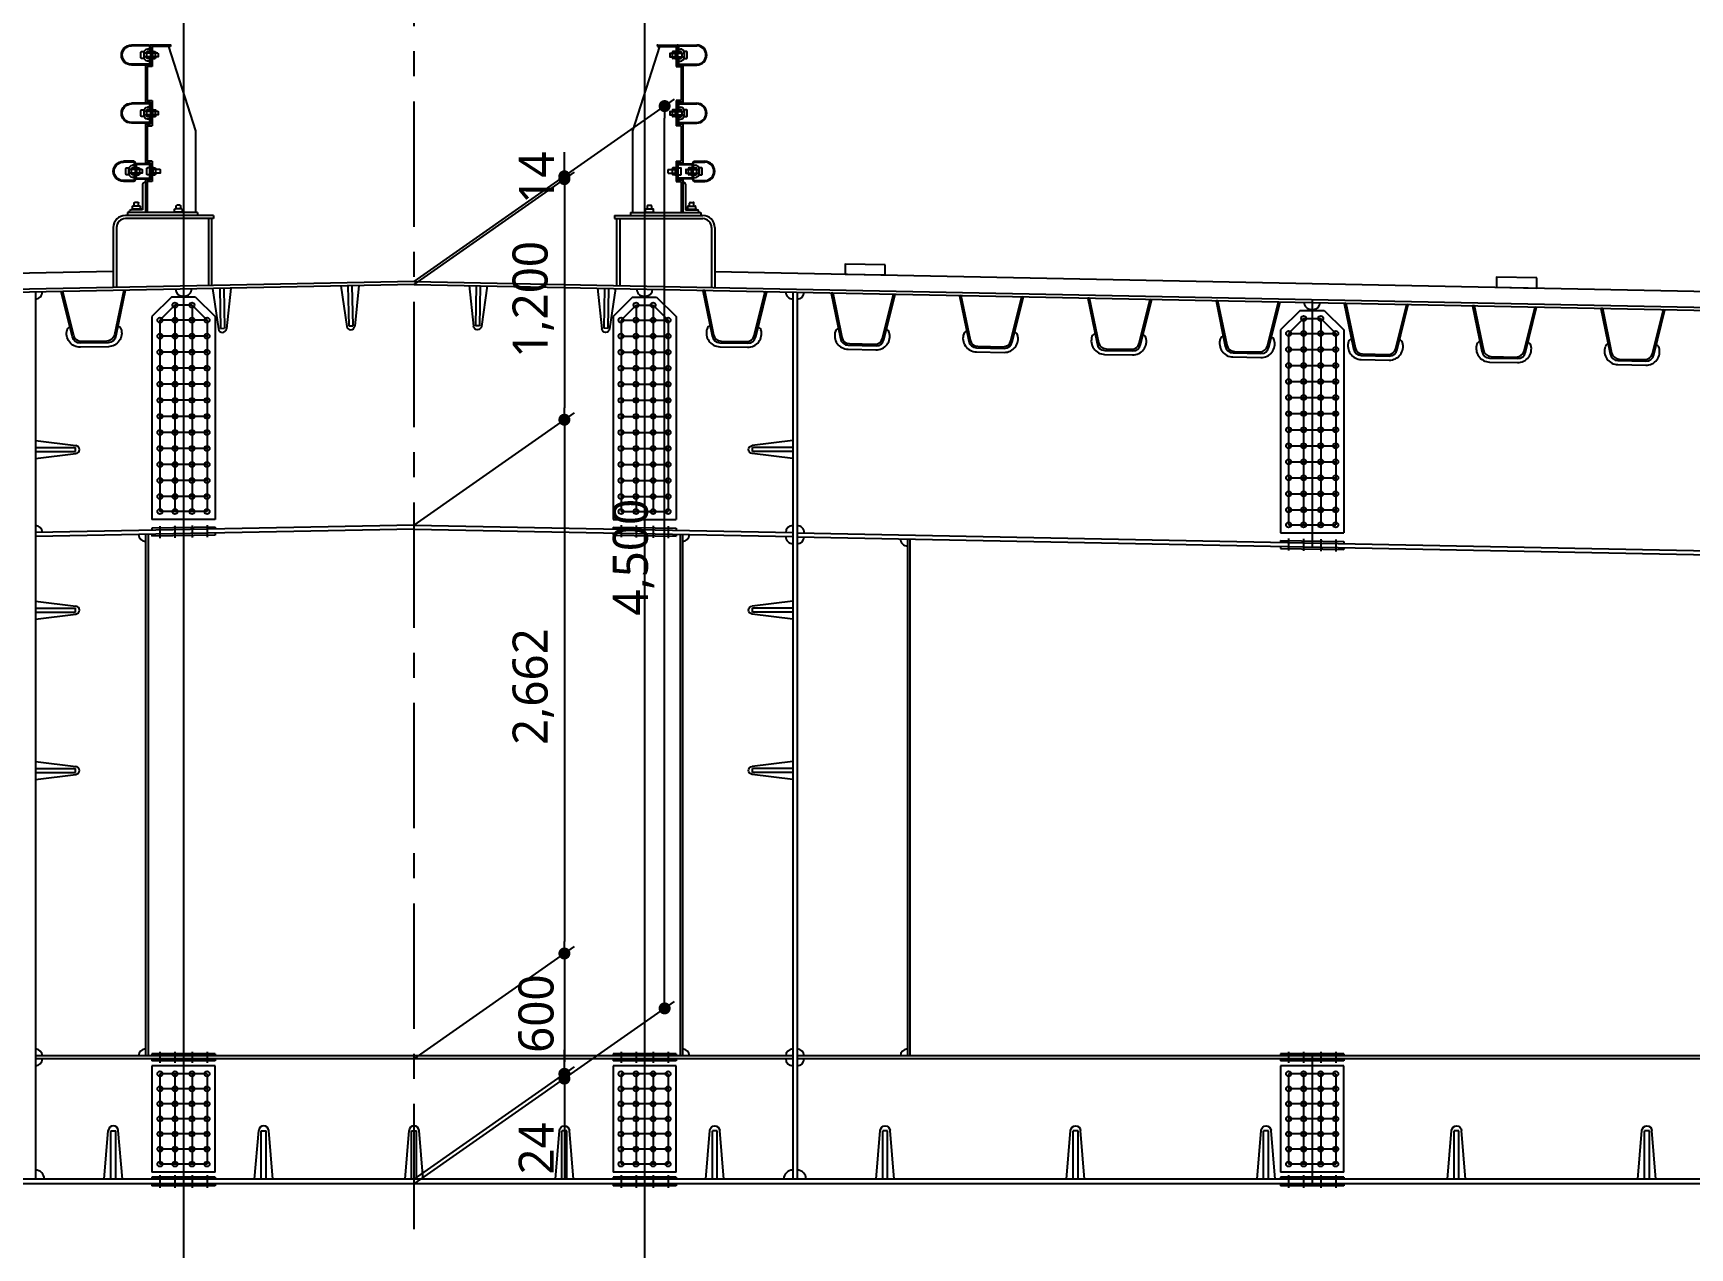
# Model space of a CAD drawing. Header units: metres. Extents: x 185094 to 267743, y 19941 to 53123.
# Drawn here: x 199271 to 207535, y 35674 to 41732 of the extents above; entities that cross this region are included whole.
import ezdxf

# ---------------------------------------------------------------- set-up
doc = ezdxf.new("R2010")
doc.units = ezdxf.units.M
doc.header["$LTSCALE"] = 500
doc.linetypes.add('CENTER', pattern=[2, 1.25, -0.25, 0.25, -0.25])
doc.layers.get('Defpoints').update_dxf_attribs({"color": 150})
for name, color, linetype in [('CS-CENT', 1, 'CENTER'), ('CS-DIML', 1, 'Continuous'), ('CS-LIN3', 2, 'Continuous'), ('CS-STEL-MAJR', 3, 'Continuous'), ('DRAW', 2, 'Continuous'), ('PATT11', 1, 'Continuous'), ('STEEL', 4, 'Continuous')]:
    doc.layers.add(name, color=color, linetype=linetype)
doc.styles.add('CZ-TEXT2', font='malgun_0.ttf')
doc.dimstyles.new('일반도면_100', dxfattribs={"dimscale": 120, "dimtxt": 3.5, "dimasz": 1.2, "dimexe": 1, "dimexo": 0, "dimgap": 1, "dimtad": 1, "dimdec": 0, "dimzin": 0, "dimlunit": 6, "dimtxsty": 'CZ-TEXT2', "dimblk1": 'DOT', "dimblk2": 'DOT', "dimsah": 1, "dimcen": 0.09, "dimclrd": 1, "dimclre": 1, "dimclrt": 7, "dimadec": 0, "dimazin": 0, "dimtfac": 0.072, "dimtdec": 0, "dimtix": 1, "dimtmove": 2, "dimatfit": 2, "dimldrblk": 'DOT', "dimfxl": 0, "dimtolj": 1, "dimtzin": 0, "dimarcsym": 0})

# ---------------------------------------------------------------- blocks, each defined once
blk = doc.blocks.new('U-RIB')
at = {"layer": 'DRAW', "color": 3}
for p, q in [((-151.8, 0), (-159.6, -1.8)), ((-151.8, 0), (-101.8, -220.9)), ((101.8, -220.9), (151.8, 0)), ((151.8, 0), (159.6, -1.8)), ((-159.6, -1.8), (-108.7, -227)), ((108.7, -227), (159.6, -1.8)), ((-69.6, -260), (69.6, -260)), ((-69.6, -280), (69.6, -280)), ((-63.2, -252), (63.2, -252))]:
    blk.add_line(p, q, dxfattribs=at)
for centre, radius, start, end in [((-69.6, -212), 68, 162.53679, 270), ((-115.6, -198), 20, 100.4697, 161.23173), ((-69.3, -220), 40, 190.07392, 269.55462), ((-62.8, -212), 40, 192.8619, 269.52549), ((62.8, -212), 40, 270.47451, 347.1381), ((69.6, -212), 68, 270, 17.46321), ((69.3, -220), 40, 270.44538, 349.92608), ((115.6, -198), 20, 18.76827, 79.5303)]:
    blk.add_arc(centre, radius, start, end, dxfattribs=at)
blk = doc.blocks.new('RIB-240X24P')
at = {"layer": 'CS-STEL-MAJR'}
for p, q in [((-45, 0), (-24.9, 242.1)), ((-12, 0), (-12, 240)), ((-12, 240), (12, 240)), ((12, 0), (12, 240)), ((45, 0), (24.9, 242.1))]:
    blk.add_line(p, q, dxfattribs=at)
blk.add_arc((0, 240), 25, 4.74327, 175.25673, dxfattribs=at)
blk = doc.blocks.new('부_방호울타리0.85')
at = {"layer": 'CS-LIN3'}
for p, q in [((145, 842), (10, 421.5)), ((135, 850), (135, 842)), ((135, 850), (235, 850)), ((135, 842), (227, 842)), ((227, 842), (227, 742)), ((235, 850), (235, 750)), ((235, 843), (235, 818)), ((239, 843), (239, 818)), ((239, 830), (249, 830)), ((242, 850), (330, 850)), ((242, 846), (330, 846)), ((195.7, 807), (195.7, 793)), ((197.7, 809), (267, 809)), ((197.7, 791), (267, 791)), ((208.8, 786), (208.8, 814)), ((223.8, 817), (211.8, 817)), ((223.8, 783), (211.8, 783)), ((223.8, 822), (227, 822)), ((223.8, 783), (223.8, 817)), ((223.8, 778), (227, 778)), ((235, 782), (235, 757)), ((235, 750), (260, 750)), ((239, 818), (249, 818)), ((239, 782), (249, 782)), ((239, 782), (239, 757)), ((239, 770), (249, 770)), ((242, 815), (250, 815)), ((242, 811), (250, 811)), ((242, 789), (250, 789)), ((242, 785), (250, 785)), ((242, 754), (330, 754)), ((242, 750), (330, 750)), ((250, 815), (250, 811)), ((250, 789), (250, 785)), ((255, 812), (255, 788)), ((260, 750), (260, 565)), ((267, 812), (267, 788)), ((227, 742), (252, 742)), ((252, 742), (252, 573)), ((195.7, 517), (195.7, 503)), ((197.7, 519), (267, 519)), ((197.7, 501), (267, 501)), ((208.8, 496), (208.8, 524)), ((223.8, 527), (211.8, 527)), ((223.8, 532), (227, 532)), ((223.8, 493), (223.8, 527)), ((227, 573), (227, 447)), ((252, 573), (227, 573)), ((235, 565), (235, 455)), ((260, 565), (235, 565)), ((235, 553), (235, 528)), ((239, 553), (239, 528)), ((239, 540), (249, 540)), ((239, 528), (249, 528)), ((242, 560), (330, 560)), ((242, 556), (330, 556)), ((242, 525), (250, 525)), ((242, 521), (250, 521)), ((242, 499), (250, 499)), ((250, 525), (250, 521)), ((250, 499), (250, 495)), ((255, 522), (255, 498)), ((267, 522), (267, 498)), ((10, 421.5), (10, 14)), ((223.8, 493), (211.8, 493)), ((223.8, 488), (227, 488)), ((252, 447), (227, 447)), ((235, 492), (235, 467)), ((260, 455), (235, 455)), ((239, 492), (249, 492)), ((239, 492), (239, 467)), ((239, 480), (249, 480)), ((242, 495), (250, 495)), ((242, 464), (330, 464)), ((242, 460), (330, 460)), ((252, 447), (252, 270.5)), ((260, 455), (260, 262.5)), ((227, 270.5), (227, 169.5)), ((227, 270.5), (252, 270.5)), ((235, 262.5), (235, 177.5)), ((235, 262.5), (260, 262.5)), ((310, 177), (310, 263)), ((314, 238), (314, 263)), ((314, 250), (324, 250)), ((317, 270), (370, 270)), ((317, 266), (370, 266)), ((186.2, 227), (186.2, 213)), ((188.2, 229), (238.2, 229)), ((188.2, 211), (238.2, 211)), ((208.5, 206), (208.5, 234)), ((223.5, 237), (211.5, 237)), ((223.5, 203), (211.5, 203)), ((223.5, 242), (226.7, 242)), ((223.5, 203), (223.5, 237)), ((223.5, 198), (226.7, 198)), ((227, 169.5), (252, 169.5)), ((235, 177.5), (260, 177.5)), ((238.2, 237), (250.2, 237)), ((238.2, 203), (238.2, 237)), ((238.2, 208), (238.2, 232)), ((238.2, 203), (250.2, 203)), ((252, 169.5), (252, 14)), ((253.2, 206), (253.2, 234)), ((260, 177.5), (260, 14)), ((275.5, 227), (275.5, 213)), ((277.5, 229), (342, 229)), ((277.5, 211), (342, 211)), ((288.6, 206), (288.6, 234)), ((303.6, 237), (291.6, 237)), ((303.6, 203), (291.6, 203)), ((303.6, 242), (306.8, 242)), ((303.6, 203), (303.6, 237)), ((303.6, 198), (306.8, 198)), ((314, 238), (324, 238)), ((314, 177), (314, 202)), ((314, 202), (324, 202)), ((314, 190), (324, 190)), ((317, 235), (327, 235)), ((317, 231), (327, 231)), ((317, 209), (327, 209)), ((317, 205), (327, 205)), ((317, 174), (370, 174)), ((317, 170), (370, 170)), ((327, 231), (327, 235)), ((327, 205), (327, 209)), ((330, 208), (330, 232)), ((342, 208), (342, 232)), ((260, 164), (266, 164)), ((274, 156), (274, 28)), ((0, 14), (350, 14)), ((0, 14), (0, 0)), ((0, 0), (350, 0)), ((64, 14), (122, 14)), ((70, 16.7), (120, 16.7)), ((70, 14), (70, 16.7)), ((75, 16.7), (75, 29.8)), ((78, 32.8), (112, 32.8)), ((84, 32.8), (84, 48)), ((87, 51), (103, 51)), ((106, 32.8), (106, 48)), ((115, 16.7), (115, 29.8)), ((120, 14), (120, 16.7)), ((274, 28), (332, 28)), ((280, 30.7), (330, 30.7)), ((280, 28), (280, 30.7)), ((285, 30.7), (285, 43.8)), ((288, 46.8), (322, 46.8)), ((294, 46.8), (294, 62)), ((297, 65), (313, 65)), ((316, 46.8), (316, 62)), ((325, 30.7), (325, 43.8)), ((330, 28), (330, 30.7)), ((340, 14), (340, 20)), ((350, 14), (350, 0))]:
    blk.add_line(p, q, dxfattribs=at)
for points in [[(223.8, 822), (223.8, 778)], [(223.8, 532), (223.8, 488)], [(223.5, 242), (223.5, 198)], [(303.6, 242), (303.6, 198)]]:
    blk.add_lwpolyline(points, dxfattribs=at)
for points in [[(267, 783), (279, 783, 0.414214), (282, 786), (282, 814, 0.414214), (279, 817), (267, 817)], [(267, 493), (279, 493, 0.414214), (282, 496), (282, 524, 0.414214), (279, 527), (267, 527)], [(235, 188.7), (235, 251.3, -0.414214), (241.2, 257.5), (303.8, 257.5, -0.414214), (310, 251.3), (310, 188.7, -0.414214), (303.8, 182.5), (241.2, 182.5, -0.414214)], [(238.2, 188.7), (238.2, 251.3, -0.414214), (241.2, 254.3), (303.8, 254.3, -0.414214), (306.8, 251.3), (306.8, 188.7, -0.414214), (303.8, 185.7), (241.2, 185.7, -0.414214)], [(342, 203), (354, 203, 0.414214), (357, 206), (357, 234, 0.414214), (354, 237), (342, 237)]]:
    blk.add_lwpolyline(points, format="xyb", close=True, dxfattribs=at)
for centre, radius, start, end in [((242, 843), 7, 90, 180), ((242, 843), 3, 90, 180), ((249, 812), 18, 0, 90), ((330, 800), 50, 270, 90), ((330, 800), 46, 270, 90), ((197.7, 807), 2, 90, 180), ((197.7, 793), 2, 180, 270), ((211.8, 814), 3, 90, 180), ((211.8, 786), 3, 180, 270), ((242, 818), 7, 180, 270), ((242, 782), 7, 90, 180), ((242, 757), 7, 180, 270), ((242, 818), 3, 180, 270), ((242, 782), 3, 90, 180), ((242, 757), 3, 180, 270), ((249, 812), 6, 0, 90), ((249, 788), 6, 270, 0), ((249, 788), 18, 270, 0), ((197.7, 517), 2, 90, 180), ((197.7, 503), 2, 180, 270), ((211.8, 524), 3, 90, 180), ((211.8, 496), 3, 180, 270), ((242, 553), 7, 90, 180), ((242, 528), 7, 180, 270), ((242, 492), 7, 90, 180), ((242, 553), 3, 90, 180), ((242, 528), 3, 180, 270), ((249, 522), 18, 0, 90), ((249, 522), 6, 0, 90), ((249, 498), 6, 270, 0), ((249, 498), 18, 270, 0), ((330, 510), 50, 270, 90), ((330, 510), 46, 270, 90), ((242, 467), 7, 180, 270), ((242, 492), 3, 90, 180), ((242, 467), 3, 180, 270), ((317, 263), 7, 90, 180), ((317, 263), 3, 90, 180), ((324, 232), 18, 0, 90), ((370, 220), 50, 270, 90), ((370, 220), 46, 270, 90), ((188.2, 227), 2, 90, 180), ((188.2, 213), 2, 180, 270), ((211.5, 234), 3, 90, 180), ((211.5, 206), 3, 180, 270), ((250.2, 234), 3, 0, 90), ((250.2, 206), 3, 270, 0), ((277.5, 227), 2, 90, 180), ((277.5, 213), 2, 180, 270), ((291.6, 234), 3, 90, 180), ((291.6, 206), 3, 180, 270), ((317, 238), 7, 180, 270), ((317, 202), 7, 90, 180), ((317, 177), 7, 180, 270), ((317, 238), 3, 180, 270), ((317, 202), 3, 90, 180), ((317, 177), 3, 180, 270), ((324, 232), 6, 0, 90), ((324, 208), 6, 270, 0), ((324, 208), 18, 270, 0), ((266, 156), 8, 0, 90), ((78, 29.8), 3, 90, 180), ((87, 48), 3, 90, 180), ((103, 48), 3, 0, 90), ((112, 29.8), 3, 0, 90), ((288, 43.8), 3, 90, 180), ((297, 62), 3, 90, 180), ((313, 62), 3, 0, 90), ((322, 43.8), 3, 0, 90), ((332, 20), 8, 0, 90)]:
    blk.add_arc(centre, radius, start, end, dxfattribs=at)
for p in [(135, 850), (235, 850), (235, 850), (235, 560), (235, 560)]:
    blk.add_point(p, dxfattribs=at)
blk = doc.blocks.new('_Dot')
at = {"color": 0, "linetype": 'ByBlock', "lineweight": -2}
blk.add_line((-0.5, 0), (-1, 0), dxfattribs=at)
at = {"color": 0, "linetype": 'ByBlock', "const_width": 0.5}
blk.add_lwpolyline([(-0.25, 0, 1), (0.25, 0, 1)], format="xyb", close=True, dxfattribs=at)
blk = doc.blocks.new('*D268')
at = {"layer": 'CS-DIML', "color": 1, "lineweight": -2, "transparency": 16777216}
for p, q in [((201170.5, 40478.6), (201970.5, 41038.8)), ((201920.5, 40943.8), (201920.5, 39863.8)), ((201170.5, 39278.6), (201970.5, 39838.8))]:
    blk.add_line(p, q, dxfattribs=at)
at = {"layer": 'Defpoints', "color": 0, "transparency": 16777216}
for p in [(201170.5, 40478.6), (201920.5, 39803.8), (201170.5, 39278.6)]:
    blk.add_point(p, dxfattribs=at)
at = {"layer": 'CS-DIML', "color": 1, "lineweight": -2, "transparency": 16777216, "xscale": 59.99999999999995, "yscale": 59.99999999999995, "zscale": 59.99999999999995}
for p, rotation in [((201920.5, 41003.8), 90), ((201920.5, 39803.8), 270)]:
    blk.add_blockref('_Dot', p, dxfattribs=dict(at, rotation=rotation))
at = {"layer": 'CS-DIML', "color": 7, "transparency": 16777216, "insert": (201765, 40403.8), "char_height": 175, "attachment_point": 5, "rotation": 90, "style": 'CZ-TEXT2'}
blk.add_mtext('\\A1;1,200', dxfattribs=at)
blk = doc.blocks.new('*D269')
at = {"layer": 'CS-DIML', "color": 1, "lineweight": -2, "transparency": 16777216}
for p, q in [((201170.5, 39278.6), (201970.5, 39838.8)), ((201920.5, 39743.8), (201920.5, 37201.8)), ((201170.5, 36616.6), (201970.5, 37176.8))]:
    blk.add_line(p, q, dxfattribs=at)
at = {"layer": 'Defpoints', "color": 0, "transparency": 16777216}
for p in [(201170.5, 39278.6), (201920.5, 37141.8), (201170.5, 36616.6)]:
    blk.add_point(p, dxfattribs=at)
at = {"layer": 'CS-DIML', "color": 1, "lineweight": -2, "transparency": 16777216, "xscale": 59.99999999999995, "yscale": 59.99999999999995, "zscale": 59.99999999999995}
for p, rotation in [((201920.5, 39803.8), 90), ((201920.5, 37141.8), 270)]:
    blk.add_blockref('_Dot', p, dxfattribs=dict(at, rotation=rotation))
at = {"layer": 'CS-DIML', "color": 7, "transparency": 16777216, "insert": (201765.4, 38472.8), "char_height": 175, "attachment_point": 5, "rotation": 90, "style": 'CZ-TEXT2'}
blk.add_mtext('\\A1;2,662', dxfattribs=at)
blk = doc.blocks.new('*D270')
at = {"layer": 'CS-DIML', "color": 1, "lineweight": -2, "transparency": 16777216}
for p, q in [((201170.5, 36616.6), (201970.5, 37176.8)), ((201920.5, 37081.8), (201920.5, 36601.8)), ((201170.5, 36016.6), (201970.5, 36576.8))]:
    blk.add_line(p, q, dxfattribs=at)
at = {"layer": 'Defpoints', "color": 0, "transparency": 16777216}
for p in [(201170.5, 36616.6), (201920.5, 36541.8), (201170.5, 36016.6)]:
    blk.add_point(p, dxfattribs=at)
at = {"layer": 'CS-DIML', "color": 1, "lineweight": -2, "transparency": 16777216, "xscale": 59.99999999999995, "yscale": 59.99999999999995, "zscale": 59.99999999999995}
for p, rotation in [((201920.5, 37141.8), 90), ((201920.5, 36541.8), 270)]:
    blk.add_blockref('_Dot', p, dxfattribs=dict(at, rotation=rotation))
at = {"layer": 'CS-DIML', "color": 7, "transparency": 16777216, "insert": (201780.1, 36841.8), "char_height": 175, "attachment_point": 5, "rotation": 90, "style": 'CZ-TEXT2'}
blk.add_mtext('\\A1;600', dxfattribs=at)
blk = doc.blocks.new('*D271')
at = {"layer": 'CS-DIML', "color": 1, "lineweight": -2, "transparency": 16777216}
for p, q in [((201920.5, 36601.8), (201920.5, 36661.8)), ((201170.5, 36016.6), (201970.5, 36576.8)), ((201170.5, 35992.6), (201970.5, 36552.8)), ((201920.5, 36541.8), (201920.5, 36517.8)), ((201920.5, 36457.8), (201920.5, 36397.8))]:
    blk.add_line(p, q, dxfattribs=at)
at = {"layer": 'Defpoints', "color": 0, "transparency": 16777216}
for p in [(201920.5, 36517.8), (201170.5, 36016.6), (201170.5, 35992.6)]:
    blk.add_point(p, dxfattribs=at)
at = {"layer": 'CS-DIML', "color": 1, "lineweight": -2, "transparency": 16777216, "xscale": 59.99999999999995, "yscale": 59.99999999999995, "zscale": 59.99999999999995}
for p, rotation in [((201920.5, 36541.8), 270), ((201920.5, 36517.8), 90)]:
    blk.add_blockref('_Dot', p, dxfattribs=dict(at, rotation=rotation))
at = {"layer": 'CS-DIML', "color": 7, "transparency": 16777216, "insert": (201780.1, 36169.5), "char_height": 175, "attachment_point": 5, "rotation": 90, "style": 'CZ-TEXT2'}
blk.add_mtext('\\A1;24', dxfattribs=at)
blk = doc.blocks.new('*D272')
at = {"layer": 'CS-DIML', "color": 1, "lineweight": -2, "transparency": 16777216}
for p, q in [((201920.5, 41077.8), (201920.5, 41137.8)), ((201170.5, 40492.6), (201970.5, 41052.8)), ((201170.5, 40478.6), (201970.5, 41038.8)), ((201920.5, 41017.8), (201920.5, 41003.8)), ((201920.5, 40943.8), (201920.5, 40883.8))]:
    blk.add_line(p, q, dxfattribs=at)
at = {"layer": 'Defpoints', "color": 0, "transparency": 16777216}
for p in [(201920.5, 41003.8), (201170.5, 40492.6), (201170.5, 40478.6)]:
    blk.add_point(p, dxfattribs=at)
at = {"layer": 'CS-DIML', "color": 1, "lineweight": -2, "transparency": 16777216, "xscale": 59.99999999999995, "yscale": 59.99999999999995, "zscale": 59.99999999999995}
for p, rotation in [((201920.5, 41017.8), 270), ((201920.5, 41003.8), 90)]:
    blk.add_blockref('_Dot', p, dxfattribs=dict(at, rotation=rotation))
at = {"layer": 'CS-DIML', "color": 7, "transparency": 16777216, "insert": (201781.1, 41010.8), "char_height": 175, "attachment_point": 5, "rotation": 90, "style": 'CZ-TEXT2'}
blk.add_mtext('\\A1;14', dxfattribs=at)
blk = doc.blocks.new('*D273')
at = {"layer": 'CS-DIML', "color": 1, "lineweight": -2, "transparency": 16777216}
for p, q in [((201920.5, 41017.8), (202470.5, 41402.9)), ((202420.5, 36927.9), (202420.5, 41307.9)), ((201920.5, 36517.8), (202470.5, 36902.9))]:
    blk.add_line(p, q, dxfattribs=at)
at = {"layer": 'Defpoints', "color": 0, "transparency": 16777216}
for p in [(202420.5, 41367.9), (201920.5, 41017.8), (201920.5, 36517.8)]:
    blk.add_point(p, dxfattribs=at)
at = {"layer": 'CS-DIML', "color": 1, "lineweight": -2, "transparency": 16777216, "xscale": 59.99999999999995, "yscale": 59.99999999999995, "zscale": 59.99999999999995}
for p, rotation in [((202420.5, 41367.9), 90), ((202420.5, 36867.9), 270)]:
    blk.add_blockref('_Dot', p, dxfattribs=dict(at, rotation=rotation))
at = {"layer": 'CS-DIML', "color": 7, "transparency": 16777216, "insert": (202265.4, 39117.9), "char_height": 175, "attachment_point": 5, "rotation": 90, "style": 'CZ-TEXT2'}
blk.add_mtext('\\A1;4,500', dxfattribs=at)
blk = doc.blocks.new('RIB-200X20P')
at = {"layer": 'CS-STEL-MAJR'}
for p, q in [((-45, 0), (-19.8, -202.5)), ((-10, 0), (-10, -200)), ((10, 0), (10, -200)), ((45, 0), (19.8, -202.5)), ((-10, -200), (10, -200))]:
    blk.add_line(p, q, dxfattribs=at)
blk.add_arc((0, -200), 20, 187.08165, 352.91835, dxfattribs=at)

msp = doc.modelspace()

# ---------------------------------------------------------------- linework, layer by layer
at = {"color": 150}
for p, q in [((200020.5357, 43242.6147), (200020.5357, 32440.3094)), ((202320.5357, 43242.6147), (202320.5357, 32440.3094))]:
    msp.add_line(p, q, dxfattribs=at)
at = {"color": 3}
for p, q in [((199670.5357, 40762.6128), (199670.5357, 40462.6147)), ((199686.5357, 40762.6128), (199686.5357, 40462.9347)), ((202654.5357, 40762.6128), (202654.5357, 40462.9347)), ((202670.5357, 40762.6128), (202670.5357, 40462.6147))]:
    msp.add_line(p, q, dxfattribs=at)
for centre, radius, start, end in [((199730.5357, 40762.6147), 60, 89.99999999, 179.99999994), ((199730.5357, 40762.6147), 44, 89.99999999, 179.99999994), ((202610.5357, 40762.6147), 60, 0.00000006, 90.00000001), ((202610.5357, 40762.6147), 44, 0.00000006, 90.00000001)]:
    msp.add_arc(centre, radius, start, end, dxfattribs=at)
at = {"layer": 'CS-CENT'}
msp.add_line((201170.5357, 35766.6147), (201170.5357, 41992.6147), dxfattribs=at)
at = {"layer": 'CS-DIML'}
msp.add_line((201920.5357, 36517.7704), (201920.5357, 36017.7704), dxfattribs=at)
at = {"layer": 'CS-LIN3'}
for p, q in [((199670.5357, 40542.6147), (187670.5357, 40302.6147)), ((202670.5357, 40542.6147), (214670.5357, 40302.6147))]:
    msp.add_line(p, q, dxfattribs=at)
at = {"layer": 'CS-LIN3', "ltscale": 0.05}
for p, q in [((199960.5357, 40415.6147), (199863.0357, 40318.1147)), ((200080.5357, 40415.6147), (199960.5357, 40415.6147)), ((200025.5357, 40420.7147), (200015.5357, 40420.5147)), ((200020.5357, 40469.6147), (200020.5357, 39235.6107)), ((200080.5357, 40415.6147), (200178.0357, 40318.1147)), ((202260.5357, 40415.6147), (202163.0357, 40318.1147)), ((202260.5357, 40415.6147), (202380.5357, 40415.6147)), ((202315.5357, 40420.7147), (202325.5357, 40420.5147)), ((202320.5357, 40469.6147), (202320.5357, 39235.6107)), ((202380.5357, 40415.6147), (202478.0357, 40318.1147)), ((205590.5357, 40349.0147), (205493.0357, 40251.5147)), ((205590.5357, 40349.0147), (205710.5357, 40349.0147)), ((205645.5357, 40354.1147), (205655.5357, 40353.9147)), ((205650.5357, 40403.0147), (205650.5357, 39169.0107)), ((205710.5357, 40349.0147), (205808.0357, 40251.5147)), ((199863.0357, 40318.1147), (199863.0357, 39305.6147)), ((200178.0357, 40318.1147), (200178.0357, 39305.6147)), ((202163.0357, 40318.1147), (202163.0357, 39305.6147)), ((202478.0357, 40318.1147), (202478.0357, 39305.6147)), ((205493.0357, 40251.5147), (205493.0357, 39239.0147)), ((205808.0357, 40251.5147), (205808.0357, 39239.0147)), ((200178.0357, 39305.6147), (199863.0357, 39305.6147)), ((200178.0357, 39268.7647), (199863.0357, 39262.4647)), ((199863.0357, 39262.4647), (199863.0357, 39252.4647)), ((200178.0357, 39268.7647), (200178.0357, 39258.7647)), ((202163.0357, 39305.6147), (202478.0357, 39305.6147)), ((202163.0357, 39268.7647), (202163.0357, 39258.7647)), ((202163.0357, 39268.7647), (202478.0357, 39262.4647)), ((202478.0357, 39262.4647), (202478.0357, 39252.4647)), ((199863.0357, 39232.4607), (199863.0357, 39222.4607)), ((200178.0357, 39228.7607), (199863.0357, 39222.4607)), ((200178.0357, 39238.7607), (200178.0357, 39228.7607)), ((202163.0357, 39238.7607), (202163.0357, 39228.7607)), ((202163.0357, 39228.7607), (202478.0357, 39222.4607)), ((202478.0357, 39232.4607), (202478.0357, 39222.4607)), ((205493.0357, 39239.0147), (205808.0357, 39239.0147)), ((205493.0357, 39202.1647), (205493.0357, 39192.1647)), ((205493.0357, 39202.1647), (205808.0357, 39195.8647)), ((205493.0357, 39172.1607), (205493.0357, 39162.1607)), ((205808.0357, 39195.8647), (205808.0357, 39185.8647)), ((205493.0357, 39162.1607), (205808.0357, 39155.8607)), ((205808.0357, 39165.8607), (205808.0357, 39155.8607)), ((200178.0357, 36640.6147), (199863.0357, 36640.6147)), ((199863.0357, 36640.6147), (199863.0357, 36630.6147)), ((199863.0357, 36616.6147), (199863.0357, 36606.6147)), ((200020.5357, 36630.6147), (200020.5357, 35992.6147)), ((200178.0357, 36640.6147), (200178.0357, 36630.6147)), ((200178.0357, 36616.6147), (200178.0357, 36606.6147)), ((202478.0357, 36640.6147), (202163.0357, 36640.6147)), ((202163.0357, 36640.6147), (202163.0357, 36630.6147)), ((202163.0357, 36616.6147), (202163.0357, 36606.6147)), ((202320.5357, 36630.6147), (202320.5357, 35992.6147)), ((202478.0357, 36640.6147), (202478.0357, 36630.6147)), ((202478.0357, 36616.6147), (202478.0357, 36606.6147)), ((205808.0357, 36640.6147), (205493.0357, 36640.6147)), ((205493.0357, 36640.6147), (205493.0357, 36630.6147)), ((205493.0357, 36616.6147), (205493.0357, 36606.6147)), ((205650.5357, 36630.6147), (205650.5357, 35992.6147)), ((205808.0357, 36640.6147), (205808.0357, 36630.6147)), ((205808.0357, 36616.6147), (205808.0357, 36606.6147)), ((200178.0357, 36606.6147), (199863.0357, 36606.6147)), ((200178.0357, 36581.6147), (199863.0357, 36581.6147)), ((199863.0357, 36581.6147), (199863.0357, 36051.6147)), ((200178.0357, 36051.6147), (200178.0357, 36581.6147)), ((202478.0357, 36606.6147), (202163.0357, 36606.6147)), ((202478.0357, 36581.6147), (202163.0357, 36581.6147)), ((202163.0357, 36581.6147), (202163.0357, 36051.6147)), ((202478.0357, 36051.6147), (202478.0357, 36581.6147)), ((205808.0357, 36606.6147), (205493.0357, 36606.6147)), ((205808.0357, 36581.6147), (205493.0357, 36581.6147)), ((205493.0357, 36581.6147), (205493.0357, 36051.6147)), ((205808.0357, 36051.6147), (205808.0357, 36581.6147)), ((200178.0357, 36051.6147), (199863.0357, 36051.6147)), ((202478.0357, 36051.6147), (202163.0357, 36051.6147)), ((205808.0357, 36051.6147), (205493.0357, 36051.6147)), ((200178.0357, 36026.6147), (199863.0357, 36026.6147)), ((199863.0357, 36026.6147), (199863.0357, 36016.6147)), ((199863.0357, 35992.6147), (199863.0357, 35982.6147)), ((200178.0357, 35982.6147), (199863.0357, 35982.6147)), ((200178.0357, 36026.6147), (200178.0357, 36016.6147)), ((200178.0357, 35992.6147), (200178.0357, 35982.6147)), ((202478.0357, 36026.6147), (202163.0357, 36026.6147)), ((202163.0357, 36026.6147), (202163.0357, 36016.6147)), ((202163.0357, 35992.6147), (202163.0357, 35982.6147)), ((202478.0357, 35982.6147), (202163.0357, 35982.6147)), ((202478.0357, 36026.6147), (202478.0357, 36016.6147)), ((202478.0357, 36026.6147), (202478.0357, 36016.6147)), ((202478.0357, 35992.6147), (202478.0357, 35982.6147)), ((202478.0357, 35992.6147), (202478.0357, 35982.6147)), ((205808.0357, 36026.6147), (205493.0357, 36026.6147)), ((205493.0357, 36026.6147), (205493.0357, 36016.6147)), ((205493.0357, 35992.6147), (205493.0357, 35982.6147)), ((205808.0357, 35982.6147), (205493.0357, 35982.6147)), ((205808.0357, 36026.6147), (205808.0357, 36016.6147)), ((205808.0357, 35992.6147), (205808.0357, 35982.6147))]:
    msp.add_line(p, q, dxfattribs=at)
at = {"layer": 'CS-LIN3', "color": 8}
for p, q in [((199978.0357, 40375.6147), (199903.0357, 40300.6147)), ((199978.0357, 40375.6147), (199978.0357, 39345.6147)), ((200063.0357, 40375.6147), (199978.0357, 40375.6147)), ((200063.0357, 40375.6147), (200063.0357, 39345.6147)), ((200063.0357, 40375.6147), (200138.0357, 40300.6147)), ((202278.0357, 40375.6147), (202203.0357, 40300.6147)), ((202278.0357, 40375.6147), (202278.0357, 39345.6147)), ((202278.0357, 40375.6147), (202363.0357, 40375.6147)), ((202363.0357, 40375.6147), (202363.0357, 39345.6147)), ((202363.0357, 40375.6147), (202438.0357, 40300.6147)), ((200138.0357, 40300.6147), (199903.0357, 40300.6147)), ((199903.0357, 40300.6147), (199903.0357, 39345.6147)), ((200138.0357, 40300.6147), (200138.0357, 39345.6147)), ((202203.0357, 40300.6147), (202438.0357, 40300.6147)), ((202203.0357, 40300.6147), (202203.0357, 39345.6147)), ((202438.0357, 40300.6147), (202438.0357, 39345.6147)), ((205608.0357, 40309.0147), (205533.0357, 40234.0147)), ((205608.0357, 40309.0147), (205608.0357, 39279.0147)), ((205608.0357, 40309.0147), (205693.0357, 40309.0147)), ((205693.0357, 40309.0147), (205693.0357, 39279.0147)), ((205693.0357, 40309.0147), (205768.0357, 40234.0147)), ((200138.0357, 40220.6147), (199903.0357, 40220.6147)), ((202203.0357, 40220.6147), (202438.0357, 40220.6147)), ((205533.0357, 40234.0147), (205768.0357, 40234.0147)), ((205533.0357, 40234.0147), (205533.0357, 39279.0147)), ((205768.0357, 40234.0147), (205768.0357, 39279.0147)), ((200138.0357, 40140.6147), (199903.0357, 40140.6147)), ((202203.0357, 40140.6147), (202438.0357, 40140.6147)), ((205533.0357, 40154.0147), (205768.0357, 40154.0147)), ((200138.0357, 40060.6147), (199903.0357, 40060.6147)), ((202203.0357, 40060.6147), (202438.0357, 40060.6147)), ((205533.0357, 40074.0147), (205768.0357, 40074.0147)), ((200138.0357, 39980.6147), (199903.0357, 39980.6147)), ((202203.0357, 39980.6147), (202438.0357, 39980.6147)), ((205533.0357, 39994.0147), (205768.0357, 39994.0147)), ((200138.0357, 39900.6147), (199903.0357, 39900.6147)), ((202203.0357, 39900.6147), (202438.0357, 39900.6147)), ((205533.0357, 39914.0147), (205768.0357, 39914.0147)), ((205533.0357, 39834.0147), (205768.0357, 39834.0147)), ((200138.0357, 39820.6147), (199903.0357, 39820.6147)), ((202203.0357, 39820.6147), (202438.0357, 39820.6147)), ((205533.0357, 39754.0147), (205768.0357, 39754.0147)), ((200138.0357, 39740.6147), (199903.0357, 39740.6147)), ((202203.0357, 39740.6147), (202438.0357, 39740.6147)), ((205533.0357, 39674.0147), (205768.0357, 39674.0147)), ((200138.0357, 39660.6147), (199903.0357, 39660.6147)), ((202203.0357, 39660.6147), (202438.0357, 39660.6147)), ((205533.0357, 39594.0147), (205768.0357, 39594.0147)), ((200138.0357, 39580.6147), (199903.0357, 39580.6147)), ((202203.0357, 39580.6147), (202438.0357, 39580.6147)), ((205533.0357, 39514.0147), (205768.0357, 39514.0147)), ((200138.0357, 39500.6147), (199903.0357, 39500.6147)), ((200138.0357, 39420.6147), (199903.0357, 39420.6147)), ((202203.0357, 39500.6147), (202438.0357, 39500.6147)), ((202203.0357, 39420.6147), (202438.0357, 39420.6147)), ((205533.0357, 39434.0147), (205768.0357, 39434.0147)), ((200138.0357, 39345.6147), (199903.0357, 39345.6147)), ((202203.0357, 39345.6147), (202438.0357, 39345.6147)), ((205533.0357, 39354.0147), (205768.0357, 39354.0147)), ((199903.0357, 39272.9782), (199903.0357, 39213.2216)), ((199978.0357, 39274.4782), (199978.0357, 39214.7216)), ((200063.0357, 39276.1782), (200063.0357, 39216.4216)), ((200138.0357, 39277.6782), (200138.0357, 39217.9216)), ((202203.0357, 39277.6782), (202203.0357, 39217.9216)), ((202278.0357, 39276.1782), (202278.0357, 39216.4216)), ((202363.0357, 39274.4782), (202363.0357, 39214.7216)), ((202438.0357, 39272.9782), (202438.0357, 39213.2216)), ((205533.0357, 39279.0147), (205768.0357, 39279.0147)), ((205533.0357, 39211.0782), (205533.0357, 39151.3216)), ((205608.0357, 39209.5782), (205608.0357, 39149.8216)), ((205693.0357, 39207.8782), (205693.0357, 39148.1216)), ((205768.0357, 39206.3782), (205768.0357, 39146.6216)), ((199903.0357, 36650.6147), (199903.0357, 36596.6147)), ((199978.0357, 36650.6147), (199978.0357, 36596.6147)), ((200063.0357, 36650.6147), (200063.0357, 36596.6147)), ((200138.0357, 36650.6147), (200138.0357, 36596.6147)), ((202203.0357, 36650.6147), (202203.0357, 36596.6147)), ((202278.0357, 36650.6147), (202278.0357, 36596.6147)), ((202363.0357, 36650.6147), (202363.0357, 36596.6147)), ((202438.0357, 36650.6147), (202438.0357, 36596.6147)), ((205533.0357, 36650.6147), (205533.0357, 36596.6147)), ((205608.0357, 36650.6147), (205608.0357, 36596.6147)), ((205693.0357, 36650.6147), (205693.0357, 36596.6147)), ((205768.0357, 36650.6147), (205768.0357, 36596.6147)), ((199903.0357, 36541.6147), (199903.0357, 36091.6147)), ((199978.0357, 36541.6147), (199978.0357, 36091.6147)), ((200063.0357, 36541.6147), (200063.0357, 36091.6147)), ((200138.0357, 36541.6147), (200138.0357, 36091.6147)), ((202203.0357, 36541.6147), (202203.0357, 36091.6147)), ((202278.0357, 36541.6147), (202278.0357, 36091.6147)), ((202363.0357, 36541.6147), (202363.0357, 36091.6147)), ((202438.0357, 36541.6147), (202438.0357, 36091.6147)), ((205533.0357, 36541.6147), (205533.0357, 36091.6147)), ((205608.0357, 36541.6147), (205608.0357, 36091.6147)), ((205693.0357, 36541.6147), (205693.0357, 36091.6147)), ((205768.0357, 36541.6147), (205768.0357, 36091.6147)), ((199903.0357, 36036.6147), (199903.0357, 35972.6147)), ((199978.0357, 36036.6147), (199978.0357, 35972.6147)), ((200063.0357, 36036.6147), (200063.0357, 35972.6147)), ((200138.0357, 36036.6147), (200138.0357, 35972.6147)), ((202203.0357, 36036.6147), (202203.0357, 35972.6147)), ((202278.0357, 36036.6147), (202278.0357, 35972.6147)), ((202363.0357, 36036.6147), (202363.0357, 35972.6147)), ((202438.0357, 36036.6147), (202438.0357, 35972.6147)), ((205533.0357, 36036.6147), (205533.0357, 35972.6147)), ((205608.0357, 36036.6147), (205608.0357, 35972.6147)), ((205693.0357, 36036.6147), (205693.0357, 35972.6147)), ((205768.0357, 36036.6147), (205768.0357, 35972.6147))]:
    msp.add_line(p, q, dxfattribs=at)
at = {"layer": 'CS-LIN3', "color": 8, "ltscale": 0.05}
for p, q in [((200138.0357, 36541.6147), (199903.0357, 36541.6147)), ((202438.0357, 36541.6147), (202203.0357, 36541.6147)), ((205768.0357, 36541.6147), (205533.0357, 36541.6147)), ((200138.0357, 36466.6147), (199903.0357, 36466.6147)), ((202438.0357, 36466.6147), (202203.0357, 36466.6147)), ((205768.0357, 36466.6147), (205533.0357, 36466.6147)), ((200138.0357, 36391.6147), (199903.0357, 36391.6147)), ((202438.0357, 36391.6147), (202203.0357, 36391.6147)), ((205768.0357, 36391.6147), (205533.0357, 36391.6147)), ((200138.0357, 36316.6147), (199903.0357, 36316.6147)), ((202438.0357, 36316.6147), (202203.0357, 36316.6147)), ((205768.0357, 36316.6147), (205533.0357, 36316.6147)), ((200138.0357, 36241.6147), (199903.0357, 36241.6147)), ((202438.0357, 36241.6147), (202203.0357, 36241.6147)), ((205768.0357, 36241.6147), (205533.0357, 36241.6147)), ((200138.0357, 36166.6147), (199903.0357, 36166.6147)), ((202438.0357, 36166.6147), (202203.0357, 36166.6147)), ((205768.0357, 36166.6147), (205533.0357, 36166.6147)), ((200138.0357, 36091.6147), (199903.0357, 36091.6147)), ((202438.0357, 36091.6147), (202203.0357, 36091.6147)), ((205768.0357, 36091.6147), (205533.0357, 36091.6147))]:
    msp.add_line(p, q, dxfattribs=at)
at = {"layer": 'CS-LIN3'}
for points in [[(203520.5357, 40575.6147), (203320.5357, 40579.6147), (203320.5357, 40529.6147), (203520.5357, 40525.6147)], [(206770.5357, 40510.6147), (206570.5357, 40514.6147), (206570.5357, 40464.6147), (206770.5357, 40460.6147)]]:
    msp.add_lwpolyline(points, close=True, dxfattribs=at)
at = {"layer": 'CS-LIN3', "color": 8}
for centre in [(199978.0357, 40375.6147), (200063.0357, 40375.6147), (202278.0357, 40375.6147), (202363.0357, 40375.6147), (199903.0357, 40300.6147), (199978.0357, 40300.6147), (200063.0357, 40300.6147), (200138.0357, 40300.6147), (202203.0357, 40300.6147), (202278.0357, 40300.6147), (202363.0357, 40300.6147), (202438.0357, 40300.6147), (205533.0357, 40234.0147), (205608.0357, 40309.0147), (205608.0357, 40234.0147), (205693.0357, 40309.0147), (205693.0357, 40234.0147), (205768.0357, 40234.0147), (199903.0357, 40220.6147), (199978.0357, 40220.6147), (200063.0357, 40220.6147), (200138.0357, 40220.6147), (202203.0357, 40220.6147), (202278.0357, 40220.6147), (202363.0357, 40220.6147), (202438.0357, 40220.6147), (205533.0357, 40154.0147), (205608.0357, 40154.0147), (205693.0357, 40154.0147), (205768.0357, 40154.0147), (199903.0357, 40140.6147), (199978.0357, 40140.6147), (200063.0357, 40140.6147), (200138.0357, 40140.6147), (202203.0357, 40140.6147), (202278.0357, 40140.6147), (202363.0357, 40140.6147), (202438.0357, 40140.6147), (205533.0357, 40074.0147), (205608.0357, 40074.0147), (205693.0357, 40074.0147), (205768.0357, 40074.0147), (199903.0357, 40060.6147), (199978.0357, 40060.6147), (200063.0357, 40060.6147), (200138.0357, 40060.6147), (202203.0357, 40060.6147), (202278.0357, 40060.6147), (202363.0357, 40060.6147), (202438.0357, 40060.6147), (205533.0357, 39994.0147), (205608.0357, 39994.0147), (205693.0357, 39994.0147), (205768.0357, 39994.0147), (199903.0357, 39980.6147), (199978.0357, 39980.6147), (200063.0357, 39980.6147), (200138.0357, 39980.6147), (202203.0357, 39980.6147), (202278.0357, 39980.6147), (202363.0357, 39980.6147), (202438.0357, 39980.6147), (205533.0357, 39914.0147), (205608.0357, 39914.0147), (205693.0357, 39914.0147), (205768.0357, 39914.0147), (199903.0357, 39900.6147), (199903.0357, 39820.6147), (199978.0357, 39900.6147), (199978.0357, 39820.6147), (200063.0357, 39900.6147), (200063.0357, 39820.6147), (200138.0357, 39900.6147), (200138.0357, 39820.6147), (202203.0357, 39900.6147), (202203.0357, 39820.6147), (202278.0357, 39900.6147), (202278.0357, 39820.6147), (202363.0357, 39900.6147), (202363.0357, 39820.6147), (202438.0357, 39900.6147), (202438.0357, 39820.6147), (205533.0357, 39834.0147), (205608.0357, 39834.0147), (205693.0357, 39834.0147), (205768.0357, 39834.0147), (199903.0357, 39740.6147), (199978.0357, 39740.6147), (200063.0357, 39740.6147), (200138.0357, 39740.6147), (202203.0357, 39740.6147), (202278.0357, 39740.6147), (202363.0357, 39740.6147), (202438.0357, 39740.6147), (205533.0357, 39754.0147), (205608.0357, 39754.0147), (205693.0357, 39754.0147), (205768.0357, 39754.0147), (199903.0357, 39660.6147), (199978.0357, 39660.6147), (200063.0357, 39660.6147), (200138.0357, 39660.6147), (202203.0357, 39660.6147), (202278.0357, 39660.6147), (202363.0357, 39660.6147), (202438.0357, 39660.6147), (205533.0357, 39674.0147), (205608.0357, 39674.0147), (205693.0357, 39674.0147), (205768.0357, 39674.0147), (199903.0357, 39580.6147), (199978.0357, 39580.6147), (200063.0357, 39580.6147), (200138.0357, 39580.6147), (202203.0357, 39580.6147), (202278.0357, 39580.6147), (202363.0357, 39580.6147), (202438.0357, 39580.6147), (205533.0357, 39594.0147), (205608.0357, 39594.0147), (205693.0357, 39594.0147), (205768.0357, 39594.0147), (199903.0357, 39500.6147), (199978.0357, 39500.6147), (200063.0357, 39500.6147), (200138.0357, 39500.6147), (202203.0357, 39500.6147), (202278.0357, 39500.6147), (202363.0357, 39500.6147), (202438.0357, 39500.6147), (205533.0357, 39514.0147), (205608.0357, 39514.0147), (205693.0357, 39514.0147), (205768.0357, 39514.0147), (199903.0357, 39420.6147), (199978.0357, 39420.6147), (200063.0357, 39420.6147), (200138.0357, 39420.6147), (202203.0357, 39420.6147), (202278.0357, 39420.6147), (202363.0357, 39420.6147), (202438.0357, 39420.6147), (205533.0357, 39434.0147), (205608.0357, 39434.0147), (205693.0357, 39434.0147), (205768.0357, 39434.0147), (199903.0357, 39345.6147), (199978.0357, 39345.6147), (200063.0357, 39345.6147), (200138.0357, 39345.6147), (202203.0357, 39345.6147), (202278.0357, 39345.6147), (202363.0357, 39345.6147), (202438.0357, 39345.6147), (205533.0357, 39354.0147), (205608.0357, 39354.0147), (205693.0357, 39354.0147), (205768.0357, 39354.0147), (205533.0357, 39279.0147), (205608.0357, 39279.0147), (205693.0357, 39279.0147), (205768.0357, 39279.0147)]:
    msp.add_circle(centre, 12.5, dxfattribs=at)
at = {"layer": 'CS-LIN3', "color": 8, "ltscale": 0.05}
for centre in [(199903.0357, 36541.6147), (199978.0357, 36541.6147), (200063.0357, 36541.6147), (200138.0357, 36541.6147), (202203.0357, 36541.6147), (202278.0357, 36541.6147), (202363.0357, 36541.6147), (202438.0357, 36541.6147), (205533.0357, 36541.6147), (205608.0357, 36541.6147), (205693.0357, 36541.6147), (205768.0357, 36541.6147), (199903.0357, 36466.6147), (199978.0357, 36466.6147), (200063.0357, 36466.6147), (200138.0357, 36466.6147), (202203.0357, 36466.6147), (202278.0357, 36466.6147), (202363.0357, 36466.6147), (202438.0357, 36466.6147), (205533.0357, 36466.6147), (205608.0357, 36466.6147), (205693.0357, 36466.6147), (205768.0357, 36466.6147), (199903.0357, 36391.6147), (199978.0357, 36391.6147), (200063.0357, 36391.6147), (200138.0357, 36391.6147), (202203.0357, 36391.6147), (202278.0357, 36391.6147), (202363.0357, 36391.6147), (202438.0357, 36391.6147), (205533.0357, 36391.6147), (205608.0357, 36391.6147), (205693.0357, 36391.6147), (205768.0357, 36391.6147), (199903.0357, 36316.6147), (199978.0357, 36316.6147), (200063.0357, 36316.6147), (200138.0357, 36316.6147), (202203.0357, 36316.6147), (202278.0357, 36316.6147), (202363.0357, 36316.6147), (202438.0357, 36316.6147), (205533.0357, 36316.6147), (205608.0357, 36316.6147), (205693.0357, 36316.6147), (205768.0357, 36316.6147), (199903.0357, 36241.6147), (199978.0357, 36241.6147), (200063.0357, 36241.6147), (200138.0357, 36241.6147), (202203.0357, 36241.6147), (202278.0357, 36241.6147), (202363.0357, 36241.6147), (202438.0357, 36241.6147), (205533.0357, 36241.6147), (205608.0357, 36241.6147), (205693.0357, 36241.6147), (205768.0357, 36241.6147), (199903.0357, 36166.6147), (199978.0357, 36166.6147), (200063.0357, 36166.6147), (200138.0357, 36166.6147), (202203.0357, 36166.6147), (202278.0357, 36166.6147), (202363.0357, 36166.6147), (202438.0357, 36166.6147), (205533.0357, 36166.6147), (205608.0357, 36166.6147), (205693.0357, 36166.6147), (205768.0357, 36166.6147), (199903.0357, 36091.6147), (199978.0357, 36091.6147), (200063.0357, 36091.6147), (200138.0357, 36091.6147), (202203.0357, 36091.6147), (202278.0357, 36091.6147), (202363.0357, 36091.6147), (202438.0357, 36091.6147), (205533.0357, 36091.6147), (205608.0357, 36091.6147), (205693.0357, 36091.6147), (205768.0357, 36091.6147)]:
    msp.add_circle(centre, 12.5, dxfattribs=at)
at = {"layer": 'CS-LIN3', "ltscale": 0.05}
for centre, start, end in [((200015.5357, 40455.5147), 181.14576284, 270), ((200025.5357, 40455.7147), 270, 1.14576284), ((202315.5357, 40455.7147), 178.85423716, 270), ((202325.5357, 40455.5147), 270, 358.85423716), ((205645.5357, 40389.1147), 178.85423716, 270), ((205655.5357, 40388.9147), 270, 358.85423716)]:
    msp.add_arc(centre, 35, start, end, dxfattribs=at)
at = {"layer": 'CS-STEL-MAJR'}
for p, q in [((200170.5357, 40822.6147), (199730.5357, 40822.6147)), ((200170.5357, 40806.6147), (199730.5357, 40806.6147)), ((200144.5357, 40806.6147), (200144.5357, 40472.0947)), ((200160.5357, 40806.6147), (200160.5357, 40472.4147)), ((200170.5357, 40822.6147), (200170.5357, 40806.6147)), ((202170.5357, 40822.6147), (202170.5357, 40806.6147)), ((202170.5357, 40822.6147), (202610.5357, 40822.6147)), ((202170.5357, 40806.6147), (202610.5357, 40806.6147)), ((202180.5357, 40806.6147), (202180.5357, 40472.4147)), ((202196.5357, 40806.6147), (202196.5357, 40472.0947)), ((201170.5357, 40492.6147), (187170.5357, 40212.6147)), ((201170.5357, 40478.6147), (187170.5357, 40198.6147)), ((199281.5357, 40440.8347), (199281.5357, 36016.6147)), ((201170.5357, 40492.6147), (215170.5357, 40212.6147)), ((201170.5357, 40478.6147), (215170.5357, 40198.6147)), ((203059.5357, 40440.8347), (203059.5357, 36016.6147)), ((203081.5357, 40440.3947), (203081.5357, 36016.6147)), ((201170.5357, 39278.6147), (199281.5357, 39240.8347)), ((201170.5357, 39258.6107), (199281.5357, 39220.8307)), ((201170.5357, 39278.6147), (203059.5357, 39240.8347)), ((201170.5357, 39258.6107), (203059.5357, 39220.8307)), ((199831.5357, 39231.8307), (199831.5357, 36630.6147)), ((199843.5357, 39232.0707), (199843.5357, 36630.6147)), ((200021.0357, 39232.0707), (200021.0357, 36630.6147)), ((202497.5357, 39232.0707), (202497.5357, 36630.6147)), ((202509.5357, 39231.8307), (202509.5357, 36630.6147)), ((203081.5357, 39240.3947), (210895.2328, 39084.1208)), ((203081.5357, 39220.3907), (210887.3095, 39064.2753)), ((203631.5357, 39209.3907), (203631.5357, 36630.6147)), ((203643.5357, 39209.1507), (203643.5357, 36630.6147)), ((203059.5357, 36630.6147), (199281.5357, 36630.6147)), ((203059.5357, 36616.6147), (199281.5357, 36616.6147)), ((209915.6743, 36630.6147), (203081.5357, 36630.6147)), ((209910.0848, 36616.6147), (203081.5357, 36616.6147)), ((209790.5357, 36016.6147), (192550.5357, 36016.6147)), ((209790.5357, 35992.6147), (192550.5357, 35992.6147))]:
    msp.add_line(p, q, dxfattribs=at)
for centre, radius, start, end in [((199281.5357, 40440.8347), 35, 270, 1.14576284), ((203059.5357, 40440.8347), 35, 178.85423716, 270), ((203081.5357, 40440.3947), 35, 270, 358.85423716), ((199281.5357, 39240.8347), 35, 1.14576284, 90), ((203059.5357, 39240.8347), 35, 90, 178.85423716), ((203081.5357, 39240.3947), 35, 358.85423716, 90), ((199831.5357, 39231.8307), 35, 181.14576284, 270), ((202509.0357, 39231.8407), 35, 270, 358.85423716), ((203059.5357, 39220.8307), 35, 178.85423716, 270), ((203081.5357, 39220.3907), 35, 270, 358.85423716), ((203631.5357, 39209.3907), 35, 178.85423716, 270), ((199281.5357, 36630.6147), 35, 0, 90), ((199281.5357, 36616.6147), 35, 270, 0), ((199831.5357, 36630.6147), 35, 90, 180), ((202509.5357, 36630.6147), 35, 0, 90), ((203059.5357, 36630.6147), 35, 90, 180), ((203059.5357, 36616.6147), 35, 180, 270), ((203081.5357, 36630.6147), 35, 0, 90), ((203081.5357, 36616.6147), 35, 270, 0), ((203631.5357, 36630.6147), 35, 90, 180), ((199281.5357, 36016.6147), 45, 0, 90), ((203059.5357, 36016.6147), 45, 90, 180), ((203081.5357, 36016.6147), 45, 0, 90)]:
    msp.add_arc(centre, radius, start, end, dxfattribs=at)

# ---------------------------------------------------------------- block references
for p in [(199670.5357, 36016.6147), (200420.5357, 36016.6147), (201170.5357, 36016.6147)]:
    msp.add_blockref('RIB-240X24P', p)
at = {"xscale": -1}
for p in [(201920.5357, 36016.6147), (202670.5357, 36016.6147), (203520.5357, 36016.6147), (204470.5357, 36016.6147), (205420.5357, 36016.6147), (206370.5357, 36016.6147), (207320.5357, 36016.6147)]:
    msp.add_blockref('RIB-240X24P', p, dxfattribs=at)
at = {"layer": 'CS-STEL-MAJR'}
for p, rotation in [((200211.0357, 40459.4247), 1.145762052822363), ((200850.5357, 40472.2147), 1.145762052822363), ((199281.5357, 39654.6147), 90.00000000000011), ((199281.5357, 38854.6147), 90.00000000000011), ((199281.5357, 38054.6147), 90.00000000000011)]:
    msp.add_blockref('RIB-200X20P', p, dxfattribs=dict(at, rotation=rotation))
at = {"layer": 'CS-STEL-MAJR', "xscale": -1}
for p, rotation in [((201490.5357, 40472.2147), 358.8542379471776), ((202130.5357, 40459.4147), 358.8542379471776), ((203059.5357, 39654.6147), 269.9999999999999), ((203059.5357, 38854.6147), 269.9999999999999), ((203059.5357, 38054.6147), 269.9999999999999)]:
    msp.add_blockref('RIB-200X20P', p, dxfattribs=dict(at, rotation=rotation))
at = {"layer": 'PATT11', "xscale": -1}
msp.add_blockref('부_방호울타리0.85', (200090.5357, 40822.6147), dxfattribs=at)
at = {"layer": 'PATT11'}
msp.add_blockref('부_방호울타리0.85', (202250.5357, 40822.6147), dxfattribs=at)
at = {"layer": 'STEEL', "xscale": -1, "rotation": 1.145762902195324}
msp.add_blockref('U-RIB', (199570.5357, 40446.6147), dxfattribs=at)
at = {"layer": 'STEEL', "rotation": 358.8542370978046}
for p in [(202770.5357, 40446.6147), (203410.5357, 40433.8147), (204050.5357, 40421.0147), (204690.5357, 40408.2147), (205330.5357, 40395.4147), (205330.5357, 40395.4147), (205970.5357, 40382.6147), (206610.5357, 40369.8147), (207250.5357, 40357.0147)]:
    msp.add_blockref('U-RIB', p, dxfattribs=at)

# ---------------------------------------------------------------- dimensions: what is measured, and where the dimension line sits
at = {"layer": 'CS-DIML'}
for base, p1, p2, angle, override, picture, middle in [((202420.5357, 41367.8742), (201920.5357, 36517.7704), (201920.5357, 41017.7704), 90, {"dimscale": 50, "dimtxsty": 'CZ-TEXT2'}, '*D273', (202265.4406, 39117.8742)), ((201920.5357, 41003.7704), (201170.5357, 40492.6147), (201170.5357, 40478.6147), 270, {"dimscale": 50}, '*D272', (201781.1335, 41010.7704)), ((201920.5357, 39803.7704), (201170.5357, 40478.6147), (201170.5357, 39278.6147), 270, {"dimscale": 50}, '*D268', (201764.965, 40403.7704)), ((201920.5357, 37141.7704), (201170.5357, 39278.6147), (201170.5357, 36616.6147), 270, {"dimscale": 50}, '*D269', (201765.4406, 38472.7704)), ((201920.5357, 36541.7704), (201170.5357, 36616.6147), (201170.5357, 36016.6147), 270, {"dimscale": 50}, '*D270', (201780.123, 36841.7704))]:
    dim = msp.add_linear_dim(base=base, p1=p1, p2=p2, angle=angle, dimstyle='일반도면_100', override=override, dxfattribs=at)
    dim.commit()
    dim.dimension.update_dxf_attribs({"geometry": picture, "text_midpoint": middle})
dim = msp.add_linear_dim(base=(201920.5357, 36517.7704), p1=(201170.5357, 36016.6147), p2=(201170.5357, 35992.6147), angle=270, dimstyle='일반도면_100', override={"dimscale": 50}, dxfattribs=at)
dim.commit()
dim.dimension.update_dxf_attribs({"geometry": '*D271', "text_midpoint": (201780.123, 36169.4524), "dimtype": 160})

doc.saveas('drawing.dxf')
